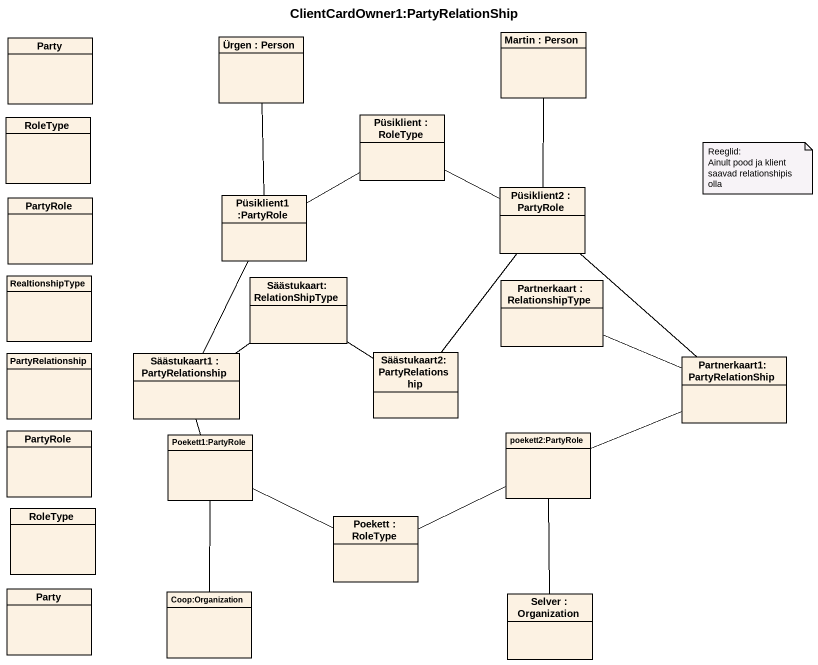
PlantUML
@startuml
title ClientCardOwner1:PartyRelationShip
hide circle
hide empty members
class Party
class "Ürgen : Person" as Ürgen_Person
class "Martin : Person" as Martin_Person
class RoleType
class "Püsiklient : RoleType" as Püsiklient_RoleType
class PartyRole
class "Püsiklient1 :PartyRole" as Püsiklient1_PartyRole
class "Püsiklient2 : PartyRole" as Püsiklient2_PartyRole
class RealtionshipType
class "Säästukaart:RelationShipType" as Säästukaart_RelationShipType
class "Partnerkaart : RelationshipType" as Partnerkaart
class PartyRelationship
class "Säästukaart1 : PartyRelationship" as Säästukaart1
class "Säästukaart2:PartyRelationship" as Säästukaart2
class "Partnerkaart1:PartyRelationShip" as Partnerkaart1
class "PartyRole" as PartyRole_2
class "Poekett1:PartyRole" as Poekett1_PartyRole
class "poekett2:PartyRole" as poekett2_PartyRole
class "RoleType" as RoleType_2
class "Poekett : RoleType" as Poekett_RoleType
class "Party" as Party_2
class "Coop:Organization" as Coop_Organization
class "Selver : Organization" as Selver_Organization
Ürgen_Person -- Püsiklient1_PartyRole
Martin_Person -- Püsiklient2_PartyRole
Püsiklient_RoleType -left- Püsiklient1_PartyRole
Püsiklient_RoleType -right- Püsiklient2_PartyRole
Püsiklient1_PartyRole -- Säästukaart1
Püsiklient2_PartyRole -- Säästukaart2
Püsiklient2_PartyRole -- Partnerkaart1
Säästukaart_RelationShipType -- Säästukaart1
Säästukaart_RelationShipType -- Säästukaart2
Partnerkaart -right- Partnerkaart1
Poekett1_PartyRole -up- Säästukaart1
Poekett1_PartyRole -- Coop_Organization
poekett2_PartyRole -right- Partnerkaart1
Poekett_RoleType -left- Poekett1_PartyRole
Poekett_RoleType -right- poekett2_PartyRole
Selver_Organization -up- poekett2_PartyRole
note as N1
  Reeglid:
  Ainult pood ja klient saavad relationshipis olla
end note
@enduml
